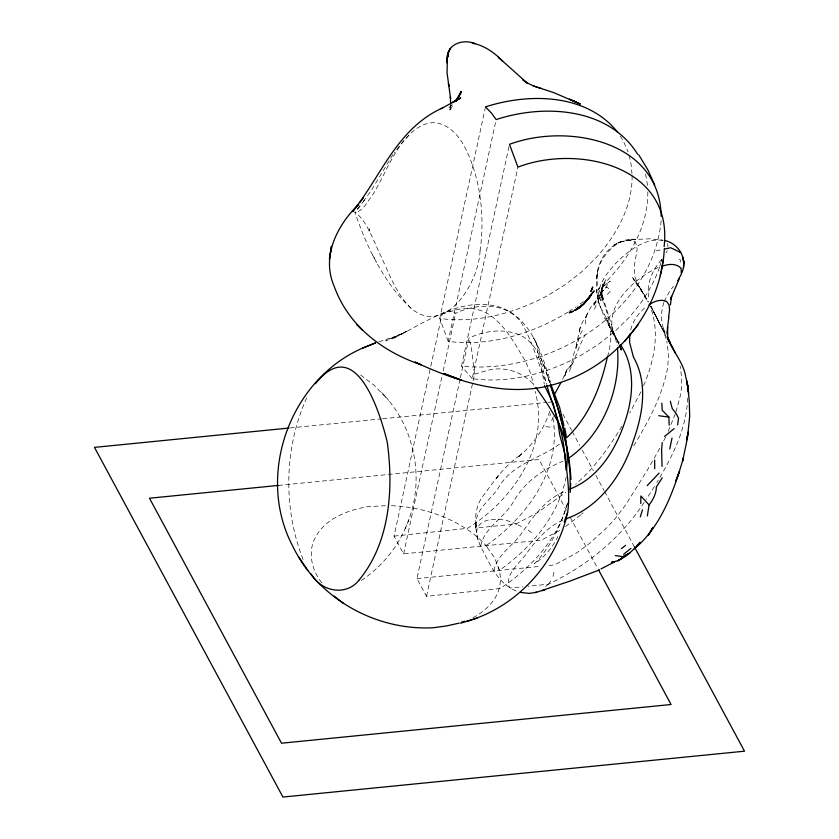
<?xml version="1.0" encoding="UTF-8"?>
<svg xmlns="http://www.w3.org/2000/svg" width="839" height="839" viewBox="0 0 839 839"><rect width="100%" height="100%" fill="white"/><g stroke="black" fill="none" stroke-linecap="round" stroke-linejoin="round"><path stroke-width="0.63" stroke-dasharray="4.2 3.15" d="M632.103 175.781C632.501 206.719 616.235 235.35 596.11 257.783L581.909 271.668L565.727 284.316L548.14 295.307C515.324 313.146 477.202 323.602 439.751 318.432L485.487 106.889M450.585 103.47L449.756 110.224L450.648 107.749L449.19 111.251L453.815 104.193M585.255 323.969C585.538 312.339 593.005 301.998 602.57 295.831M687.686 398.085C686.606 428.698 672.354 456.752 656.843 482.446M661.184 220.72C652.249 312.664 548.769 375.285 461.513 366.161L509.2 145.598M480.044 250.851C483.274 228.323 482.488 205.188 477.548 182.975L475.199 173.579C469.085 153.652 458.713 125.745 434.801 122.609C416.417 122.463 404.44 139.714 394.288 152.551M480.044 250.861C478.828 284.683 441.88 341.662 406.768 304.158C394.55 291.941 384.765 277.51 376.501 262.397C370.985 252.298 366.045 241.884 361.861 231.155C359.428 224.862 357.036 218.539 354.813 212.162C354.949 211.512 355.39 212.393 355.684 212.424C368.311 223.436 373.617 241.653 381.084 256.43L385.741 266.708M566.157 477.034C558.438 515.891 531.014 548.129 499.289 570.426L494.695 557.851L485.949 545.686C526.252 517.831 561.752 470.081 553.048 418.609M580.294 327.179L579.015 332.705L580.294 327.179L582.801 321.536L586.587 316.02L585.182 318.956L587.803 312.297M480.642 546.21C484.155 527.773 504.019 517.946 513.164 502.236C523.777 482.635 542.497 469.483 562.78 461.293M493.982 570.95C496.227 555.47 512.105 546.504 520.809 534.453C532.755 517.369 545.004 499.1 565.371 491.161M607.237 284.159L606.691 286.917L599.738 294.311L597.683 302.397L601.668 292.339L599.738 294.311L603.063 286.487L610.247 281.086L603.063 286.487L601.018 294.29L600.85 300.834L601.353 290.965L601.018 294.29L602.801 283.634L601.573 291.29L602.318 301.096L601.846 289.088L605.863 279.796C601.993 285.963 600.273 292.958 603.189 299.859L601.154 286.728L601.983 294.51L615.008 336.219L617.231 345.815M559.686 530.489L541.197 540.19L403.622 553.866L394.068 536.121L430.501 367.576M430.785 366.297L442.101 313.954C445.834 311.007 451.875 309.685 455.629 313.335C476.384 303.089 506.662 302.05 521.365 322.763C532.723 341.567 537.998 363.402 546.588 383.633M567.993 312.087C532.524 333.87 489.986 346.664 448.173 341.41L496.143 119.578M403.622 553.866L442.069 376.029M443.181 370.911L455.629 313.335M567.447 503.903C557.19 539.592 530.647 568.611 500.013 588.538L426.516 596.34L416.952 578.606L460.108 379.018M460.38 377.739L468.959 338.086C485.309 330.409 504.679 327.965 521.386 335.736C537.002 343.969 542.76 361.955 547.972 377.55M659.527 267.284C652.941 286.162 641.919 303.225 628.558 318.012L614.368 331.898L598.186 344.546L580.588 355.526C547.783 373.365 509.661 383.822 472.2 378.662L517.936 167.118M426.516 596.34L474.549 374.173L471.445 348.206L468.959 338.086M553.96 572.261L553.016 576.33M582.329 330.503L579.791 335.055L576.131 348.951L576.666 342.763L579.833 329.706M568.013 368.531L570.929 366.203L574.61 350.975L578.061 340.519M607.446 356.711C615.018 333.576 607.352 310.105 598.469 288.7C595.375 278.569 597.326 267.316 603.031 258.475C609.544 248.585 621.384 237.007 634.221 241.275L636.654 244.852L637.137 249.487L634.368 265.481L634.766 276.482L638.185 284.966L648.065 301.998M661.163 261.6L661.761 259.293M659.863 266.152L660.87 262.754M630.676 329.916C633.005 320.477 639.014 312.255 646.659 306.392M675.961 411.907L680.167 396.344A76.632 53.539 -28.3 0 0 681.216 390.125L681.813 378.955L680.146 366.024M663.89 302.439C660.702 312.077 660.419 322.868 664.96 332.181M407.293 523.63C424.628 481.712 415.871 430.522 385.531 396.784M567.5 502.876C561.008 525.287 550.898 546.934 534.38 563.808C544.511 557.033 552.639 547.615 557.788 536.561M675.311 413.805L667.414 433.291M569.356 371.247C574.904 359.165 578.868 346.413 585.15 334.719M549.86 415.913L550.709 413.742M549.723 411.33C543.976 429.704 532.335 445.383 517.6 457.591L522.917 452.494M361.326 580.494C381.43 567.028 397.592 547.573 406.674 525.12M405.185 528.801L408.866 519.74M594.505 309.234L596.162 305.197L598.658 301.914M643.649 385.646C654.137 361.064 660.293 332.066 650.141 306.35M551.653 420.58L553.404 416.511M664.173 301.558L669.952 290.651L673.476 286.361M640.891 391.855L629.795 412.924M665.568 437.14L663.345 441.534M306.686 397.875C283.897 448.215 282.995 508.874 303.34 560.106M562.602 379.375L566.975 369.6L572.691 363.14L570.929 366.203M659.832 448.246L647.131 470.553L625.716 504.847L615.291 518.533L607.079 527.469L589.523 543.431L576.131 553.279L554.537 564.93L546.724 565.706M666.145 252.822L667.299 250.704M599.623 296.073L601.668 292.339L597.504 297.509L593.1 306.319L598.123 299.124M633.791 445.813C647.614 422.52 661.174 398.368 666.837 371.604A76.632 53.539 -28.3 0 0 667.875 365.385L668.484 354.205L666.816 341.274M621.961 426.285C608.999 447.376 594.557 467.963 575.69 484.239M654.41 486.505L646.219 499.362M549.325 582.99L550.657 581.049M392.935 154.554L371.478 190.212L361.787 203.52M644.184 502.393C620.944 538.082 586.576 566.126 548.234 584.248L528.109 586.251M661.604 259.566C652.071 270.252 645.684 285.197 649.071 299.575M404.031 140.711C390.628 157.229 383.444 177.543 372.317 195.497C367.513 200.982 362.962 212.015 354.845 212.183M357.278 209.236L364.535 200.039M357.424 209.226L360.644 205.345L359.019 207.212M406.003 138.414L410.827 133.307M607.3 294.437L610.194 291.364L608.789 288.553L606.691 286.917L600.137 293.189M548.779 583.692L543.389 588.527M452.064 104.917L448.729 107.895L452.064 104.917L449.641 106.983L451.33 105.599M596.833 290.693C624.719 265.512 648.358 230.463 647.813 191.565M581.417 514.265L583.074 512.807M580.588 514.989L563.955 527.762M583.399 301.6L577.201 306.12M559.372 444.219C539.666 458.828 512.849 463.768 499.257 486.316C492.262 499.352 472.137 510.626 476.888 527.007L477.842 527.794L515.786 524.029L536.687 513.111L565.801 492.462M519.645 455.598C503.505 466.505 492.86 482.939 481.397 498.261C472.85 512.178 474.664 529.923 479.803 544.679C488.938 562.203 497.401 584.458 517.757 591.568M569.01 311.426L576.141 306.864M472.986 617.745C485.687 610.939 497.926 599.539 499.96 584.615A94.419 58.006 12.2 0 0 498.418 566.923M406.852 331.227L385.72 340.907L406.852 331.227L391.97 339.113C425.268 322.879 459.699 296.209 498.869 306.854C531.36 317.257 541.575 353.576 550.824 382.532M562.927 520.107C547.689 526.798 536.467 539.729 526.882 552.953C520.19 563.347 504.585 573.436 509.346 587.227L510.29 588.024L522.844 586.776M378.934 341.777L395.672 336.355M442.101 313.954L456.699 309.748C493.133 300.96 509.902 335.883 525.434 361.137L530.321 372.642L533.761 385.038M474.549 374.173L489.147 369.968C505.833 366.224 523.872 372.516 534.6 385.657M630.372 239.734L621.825 241.684L635.605 239.293C613.676 237.741 596.707 257.825 596.791 278.768L597.704 271.385C595.417 283.278 596.015 295.926 600.451 307.263L598.742 302.638M656.213 250.882L662.223 249.571M658.143 267.431C632.354 279.261 595.805 312.821 619.413 342.91M631.41 239.639L649.984 238.8L662.862 240.132M290.074 427.942L381.346 418.871M382.657 418.745L546.944 402.416M548.245 402.29L550.856 402.028M278.475 485.414L539.047 459.52L566.315 510.122M394.068 536.121L467.564 528.318C512.598 500.275 550.415 446.306 535.114 391.299M416.952 578.606L540.211 566.356M679.202 259.671L680.23 259.639L680.576 262.208M385.447 505.739L368.153 506.63C345.951 510.29 320.708 520.306 312.769 543.473C308.679 557.295 313.272 572.618 322.323 583.493M391.498 505.697C420.129 506.861 448.813 515.891 472.042 532.807A94.419 58.006 12.2 0 1 488.749 548.989M545.916 426.747L553.247 427.292M663.104 240.415C644.866 237.636 628.61 250.746 616.277 262.722C606.335 273.692 594.662 288.018 599.172 303.833M516.845 524.417C501.974 515.975 468.665 515.597 478.461 541.249M521.239 526.452L518.051 524.962M528.171 530.238L533.184 533.709M360.623 375.012L374.33 385.416L388.677 400.35M472.2 378.662L461.513 366.161M411.1 308.27C399.165 296.943 392.337 281.474 385.741 266.718M381.735 392.484L384.839 396.018M639.171 286.739L644.96 295.947L633.067 278.758L639.171 286.739L648.19 301.558M620.315 136.075L622.978 140.249L628.096 151.828M641.132 289.696L632.637 277.531L642.758 292.402L640.577 288.763L648.243 301.977M650.644 305.91L665.988 335.925L656.224 316.764L661.101 326.518L659.15 322.616M562.917 414.204L571.621 430.365M572.24 431.519L579.707 445.362M582.193 449.977L593.383 470.752M595.868 475.367L603.954 490.375M604.583 491.528L634.431 546.923M570.038 517.034L597.934 568.79M652.144 308.825L656.046 316.146M658.458 321.054L651.137 307.231M372.642 255.087L376.501 262.397M655.133 314.793L663.418 331.227L666.114 338.946M545.025 367.985C539.414 358.505 539.792 346.895 533.394 337.792C538.732 344.357 535.995 352.925 539.928 360.183M619.318 344.881L609.481 326.675L605.968 317.981L610.771 329.465L618.259 341.851L605.223 319.135L600.2 306.623M655.249 315.024L651.148 306.287M618.783 343.696L609.628 324.116L600.378 307.105M665.086 332.181L663.523 328.699L664.855 331.762M448.173 341.41L439.751 318.432M547.647 376.428L550.51 383.706M548.161 378.137L550.006 383.276M549.692 382.752L543.148 362.542L541.575 363.748L546.514 384.21M629.072 155.32L631.012 163.857L631.966 173.558M645.642 174.103L647.53 185.409M540.232 360.371L544.28 384.136M475.744 526.399L475.912 527.773L475.723 522.382L476.112 529.461M667.729 243.551L667.907 246.813M369.6 228.732L369.108 231.176L369.6 228.732M565.979 372.201L564.238 377.571L566.975 369.6L565.979 372.201M496.845 477.58L496.342 478.293L499.153 474.601L496.845 477.58M616.476 243.593L613.949 245.103L620.787 241.8L616.476 243.593M614.106 335.264L610.771 329.465L614.106 335.264M597.966 298.705L596.539 289.937L597.966 298.705"/><path stroke-width="1.26" d="M640.786 503.557L640.881 496.006L649.103 504.952L647.33 515.943M664.131 246.656C673.423 165.64 577.494 144.203 517.936 167.118L509.472 144.318C567.374 122.767 659.936 140.7 661.153 216.305M570.268 489.892L570.772 483.484M665.054 240.594C675.468 242.817 683.554 252.728 683.848 263.331L682.663 257.133C684.739 262.146 683.816 267.651 682.023 272.602M683.491 267.61L683.932 262.198M442.677 107.843C397.078 128.388 381.735 175.257 352.579 211.627L358.62 204.338C337.194 225.23 321.18 256.577 334.142 286.214C348.321 325.647 382.311 351.719 421.084 364.755L414.969 362.07C459.803 382.752 510.972 399.364 559.928 382.626C617.63 364.441 661.572 309.172 664.32 248.48M662.254 442.562L661.625 449.295L662.044 466.442M667.519 327.839L668.882 317.016M666.921 333.786L667.603 327.053L667.729 339.05M570.247 492.451L570.09 474.192C567.584 443.569 560.515 413.354 550.384 384.409M629.827 334.079L629.554 342.343L633.476 357.152M670.445 304.893L671.588 296.272L670.655 299.009L679.307 278.653M677.618 424.933L678.531 418.179L676.224 413.69L672.259 408.593L670.319 401.231M668.652 316.639L669.595 309.717L669.103 305.071L666.669 301.495C660.744 298.705 653.969 301.379 648.956 304.872M669.742 448.855L672.018 438.063M660.262 275.79L663.46 258.811M607.446 356.711C600.85 386.454 589.293 416.553 566.587 437.769M640.293 516.918L642.506 509.755M466.211 621.51C516.635 607.331 556.414 563.504 567.615 512.587C570.489 493.227 566.755 473.427 564.941 454.109L559.655 434.55L557.809 421.744L553.258 403.769M564.311 522.131L566.514 515.534M567.584 512.629L566.87 514.443M456.531 100.46L461.02 91.336L460.212 94.01L455.472 101.372M458.954 96.286L459.499 95.258M560.861 382.773L554.799 393.774M677.744 280.729L681.383 274.059L681.058 268.291C675.825 262.89 668.117 264.054 661.698 266.403M458.692 96.8L459.436 95.562M662.254 477.79L656.371 486.945C656.318 493.531 653.015 499.782 649.103 504.952M458.042 97.848L458.786 96.653M456.699 99.694L457.926 97.943L455.619 101.152M315.464 383.717C355.264 333.251 379.564 410.764 387.199 441.891C393.701 488.529 390.135 542.634 358.872 580.294M359.753 202.514L363.297 198.025M624.782 341.179L638.028 324.903M636.738 546.346L640.157 542.256C632.648 550.615 623.325 560.704 611.704 562.14L614.641 561.868L601.028 568.884M589.744 297.184L583.462 304.274L576.362 309.329L583.734 304.001L594.106 290.871L583.462 304.274L579.298 307.85L574.421 310.44L580.798 306.434L578.826 307.934M582.423 304.851L588.569 298.59M456.028 100.963L458.681 97.838L454.78 101.676L456.699 99.862L452.431 102.568L460.716 97.943L441.02 108.787M634.357 548.842C661.447 526.095 673.759 490.909 683.428 457.947L682.579 461.219L687.445 438.094L689.7 416.081L689.249 400.906L687.655 385.405L688.693 393.533M659.16 473.07L647.184 485.645M584.405 302.942L586.451 300.981L585.706 301.694M623.692 554.254L630.876 548.36M358.861 580.305C345.92 596.749 320.456 591.296 311.143 573.928M582.067 305.071L576.12 309.822L577.83 308.689M664.53 436.49L674.136 428.624M621.374 548.622L625.653 545.319M569.272 457.748C603.241 433.836 620.923 388.856 617.473 347.944M622.978 556.687L629.743 553.069L622.978 556.687L615.344 555.596M362.763 348.038L375.463 342.931L362.763 348.038C289.612 379.731 255.381 475.703 292.842 546.378C317.991 598.616 375.851 630.886 433.344 627.729L446.568 625.936L459.174 623.115M565.203 519.152C599.833 507.28 622.874 474.402 633.403 440.59C642.915 413.826 648.201 383.224 633.487 357.183M570.279 488.906C600.745 476.856 617.861 445.876 626.754 415.955C633.571 392.715 634.567 365.731 620.566 344.839M599.549 569.901L569.02 581.427L535.334 592.691M544.815 589.691L545.392 589.46L542.015 590.761M461.345 622.339L464.596 621.175M460.548 623.241L477.391 618.018M534.548 592.575L536.457 592.019M664.635 249.047L670.644 247.725L680.649 252.508L679.548 251.343M533.782 592.785L529 593.383L519.981 592.334M288.773 428.068L94.492 447.376L282.932 797.05L744.508 751.188L634.431 546.923M278.475 485.414L149.489 498.23L281.516 743.218L671.074 704.508L598.553 569.933M472.221 42.978L474.926 43.691C462.939 38.395 446.128 44.383 447.156 59.443L447.837 54.965L446.935 61.111L446.925 62.862L447.365 58.604L447.051 72.657L450.574 98.562L450.407 96.831L450.585 103.47M658.751 415.714L668.914 417.13L669.144 425.079M473.699 43.366C484.921 46.009 494.779 52.805 502.561 61.174M540.977 88.378L533.394 85.966L553.52 92.531L580.378 104.088L569.45 99.159L576.729 102.442L573.97 101.162M533.824 86.092L525.906 82.316L522.739 79.684L527.06 82.956L498.345 57.262L500.034 58.824M343.476 603.44L334.142 596.13M668.914 417.13L662.202 410.229L661.835 403.202M356.795 324.756L362.102 329.958M617.535 132.132C586.723 93.402 528.979 92.825 485.487 106.889L491.633 113.275L496.143 119.578C544.05 103.795 608.736 107.434 637.797 154.46M298.852 557.117L307.819 570.499M638.846 154.963L647.666 169.488L654.735 185.062M535.922 387.398L546.934 403.328L557.893 421.356C566.608 439.447 569.765 459.604 570.981 479.478M667.173 336.817L670.298 342.794M553.174 403.611L544.532 385.583M668.022 338.631L675.531 353.292M667.33 336.638L668.819 340.267M619.727 345.909L621.363 350.02L620.084 346.476M550.929 384.807L559.623 407.387L563.892 425.593M667.687 338.526C672.826 351.373 683.072 362.008 685.589 376.019M667.341 337.016L668.536 340.613M562.979 433.574L563.189 434.224M550.405 385.017C558.826 412.641 570.656 440.779 566.335 470.291L564.49 452.735C562.707 429.316 553.132 407.691 546.86 385.332M685.778 376.9L686.543 380.298M564.731 428.026L566.315 436.343M686.774 381.221L688.022 387.964L686.984 380.927M686.711 381.357L687.372 385.835M565.046 433.144L565.413 435.472M687.602 388.614L687.665 390.859M654.661 460.118L654.724 468.686M330.797 250.253L329.412 259.272L331.447 246.32L330.797 250.253M448.561 52.102L447.68 56.8L448.561 52.102L450.417 48.421L448.561 52.102M688.316 432.158L686.522 439.867L688.316 432.158M461.083 92.059L459.908 94.734L461.083 92.059M679.538 471.361L675.919 480.716L679.538 471.361M591.799 289.277L590.897 291.427L592.754 287.011L591.799 289.277M652.7 527.773L648.274 535.439L652.7 527.773M590.761 295.475L587.73 299.565L590.761 295.475M457.203 99.474L455.493 100.984L457.203 99.474M623.513 557.044L617.871 560.798L623.513 557.044M581.039 306.172L577.148 308.5L581.039 306.172M570.635 312.255L569.22 312.8L573.561 311.143L570.635 312.255M461.156 380.025L444.104 373.659L461.156 380.025M448.896 85.977L448.435 83.722L448.896 85.977"/></g></svg>
